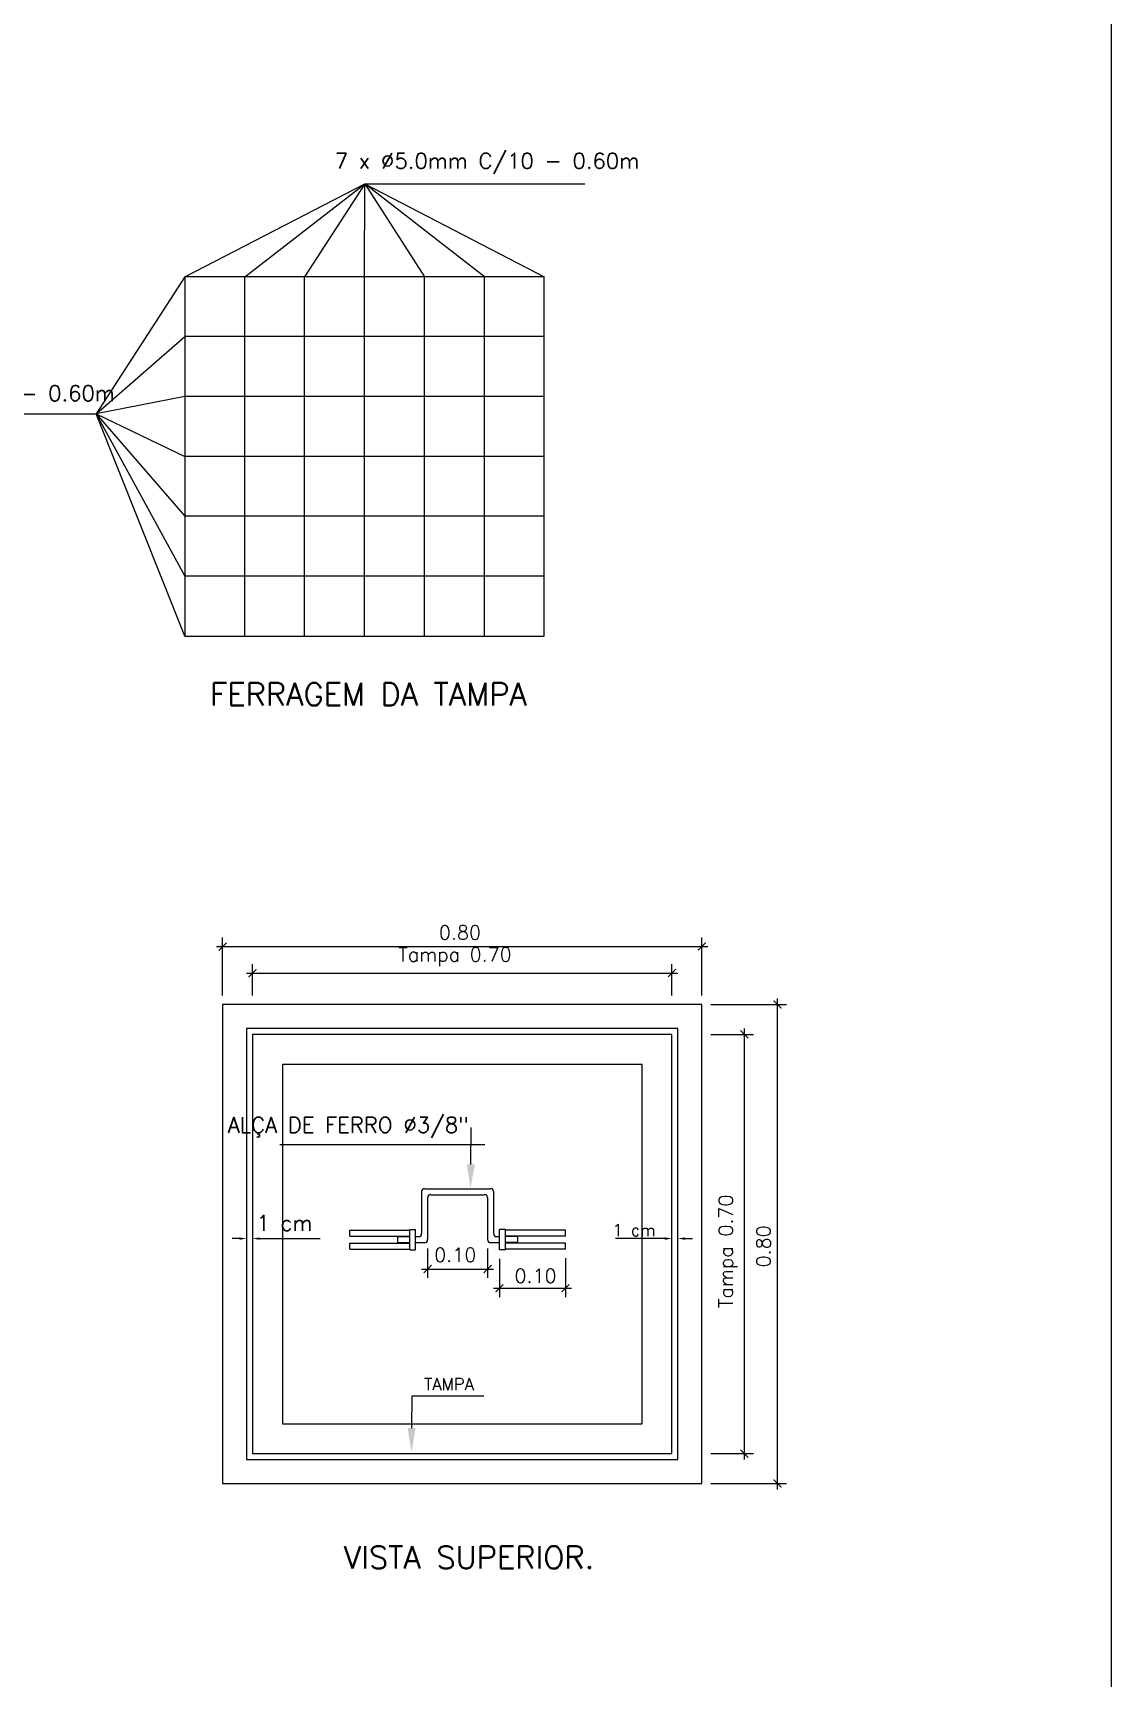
# Model space of a CAD drawing. Header units: millimetres. Extents: x 4156 to 4603, y 996 to 1078.
# Drawn here: x 4533.08 to 4543.66, y 1027.8 to 1043.95 of the extents above; entities that cross this region are included whole.
import ezdxf
from ezdxf.enums import TextEntityAlignment as Align

# ---------------------------------------------------------------- set-up
doc = ezdxf.new("R2010")
doc.units = ezdxf.units.MM
doc.header["$LTSCALE"] = 20
doc.linetypes.add('HIDDEN', pattern=[0.375, 0.25, -0.125])
for name, color, linetype in [('A-LAYOUT', 7, 'Continuous'), ('A-PEN-R', 1, 'Continuous'), ('DETALLHES_CAIXAS', 6, 'Continuous'), ('TXT_1', 2, 'Continuous')]:
    doc.layers.add(name, color=color, linetype=linetype)
doc.styles.add('ADITIVOCAD', font='ROMANS.shx')
doc.styles.add('ROMANS', font='romans__.ttf', dxfattribs={"height": 0.1})

msp = doc.modelspace()

# ---------------------------------------------------------------- linework, layer by layer
at = {"layer": 'A-LAYOUT'}
for p, q in [((4534.566, 1041.559), (4536.335, 1042.473)), ((4535.154, 1041.559), (4536.335, 1042.473)), ((4536.335, 1042.473), (4535.742, 1041.559)), ((4536.33, 1041.559), (4536.335, 1042.473)), ((4536.335, 1042.473), (4538.492, 1042.473)), ((4536.335, 1042.473), (4538.095, 1041.559)), ((4537.507, 1041.559), (4536.335, 1042.473)), ((4536.335, 1042.473), (4536.918, 1041.559)), ((4534.566, 1041.559), (4533.695, 1040.214)), ((4533.695, 1040.214), (4534.566, 1040.971)), ((4534.566, 1040.383), (4533.695, 1040.214)), ((4531.087, 1040.214), (4533.695, 1040.214)), ((4533.695, 1040.214), (4534.566, 1038.619)), ((4533.695, 1040.214), (4534.566, 1039.207)), ((4534.566, 1038.03), (4533.695, 1040.214)), ((4533.695, 1040.214), (4534.566, 1039.795)), ((4534.937, 1034.413), (4534.937, 1029.707)), ((4539.643, 1034.413), (4534.937, 1034.413)), ((4539.643, 1029.707), (4539.643, 1034.413)), ((4535.173, 1034.177), (4535.173, 1029.942)), ((4539.407, 1034.177), (4535.173, 1034.177)), ((4539.407, 1029.942), (4539.407, 1034.177)), ((4537.374, 1032.841), (4537.378, 1033.204)), ((4537.513, 1033.034), (4535.5, 1033.034)), ((4536.891, 1032.574), (4536.891, 1032.162)), ((4536.921, 1032.603), (4537.568, 1032.603)), ((4536.95, 1032.515), (4536.95, 1032.103)), ((4536.98, 1032.544), (4537.509, 1032.544)), ((4537.538, 1032.515), (4537.538, 1032.103)), ((4537.597, 1032.574), (4537.597, 1032.162)), ((4536.656, 1032.133), (4536.656, 1032.074)), ((4536.656, 1032.133), (4536.774, 1032.133)), ((4536.774, 1032.003), (4536.774, 1032.203)), ((4536.774, 1032.203), (4536.832, 1032.203)), ((4536.832, 1032.003), (4536.832, 1032.203)), ((4536.832, 1032.133), (4536.862, 1032.133)), ((4537.627, 1032.133), (4537.656, 1032.133)), ((4537.656, 1032.003), (4537.656, 1032.203)), ((4537.715, 1032.203), (4537.656, 1032.203)), ((4537.715, 1032.003), (4537.715, 1032.203)), ((4537.832, 1032.133), (4537.715, 1032.133)), ((4537.832, 1032.133), (4537.832, 1032.074)), ((4536.656, 1032.074), (4536.774, 1032.074)), ((4536.774, 1032.003), (4536.832, 1032.003)), ((4536.832, 1032.074), (4536.921, 1032.074)), ((4537.568, 1032.074), (4537.656, 1032.074)), ((4537.715, 1032.003), (4537.656, 1032.003)), ((4537.832, 1032.074), (4537.715, 1032.074)), ((4536.794, 1030.251), (4536.797, 1030.567)), ((4536.797, 1030.567), (4537.501, 1030.567)), ((4535.173, 1029.942), (4539.407, 1029.942)), ((4534.937, 1029.707), (4539.643, 1029.707))]:
    msp.add_line(p, q, dxfattribs=at)
at = {"layer": 'A-LAYOUT', "linetype": 'ByBlock'}
for p, q in [((4534.937, 1034.501), (4534.937, 1035.069)), ((4539.643, 1034.501), (4539.643, 1035.069)), ((4534.878, 1034.98), (4539.702, 1034.98)), ((4535.173, 1034.721), (4539.407, 1034.721)), ((4535.231, 1034.501), (4535.231, 1034.809)), ((4539.349, 1034.501), (4539.349, 1034.809)), ((4539.731, 1034.413), (4540.473, 1034.413)), ((4540.385, 1029.648), (4540.385, 1034.471)), ((4539.731, 1034.118), (4540.148, 1034.118)), ((4540.06, 1029.942), (4540.06, 1034.177)), ((4535.101, 1032.113), (4535.03, 1032.113)), ((4535.302, 1032.113), (4535.373, 1032.113)), ((4535.373, 1032.113), (4535.896, 1032.113)), ((4536.95, 1032.015), (4536.95, 1031.726)), ((4537.538, 1032.015), (4537.538, 1031.726)), ((4539.206, 1032.113), (4538.794, 1032.113)), ((4539.276, 1032.113), (4539.206, 1032.113)), ((4539.478, 1032.113), (4539.549, 1032.113)), ((4536.891, 1031.814), (4537.597, 1031.814)), ((4537.656, 1031.915), (4537.656, 1031.537)), ((4538.303, 1031.921), (4538.303, 1031.537)), ((4537.597, 1031.625), (4538.362, 1031.625)), ((4539.731, 1030.001), (4540.148, 1030.001)), ((4539.731, 1029.707), (4540.473, 1029.707))]:
    msp.add_line(p, q, dxfattribs=at)
at = {"layer": 'A-LAYOUT', "linetype": 'HIDDEN'}
for p, q in [((4535.525, 1033.824), (4535.525, 1030.295)), ((4539.055, 1033.824), (4535.525, 1033.824)), ((4539.055, 1030.295), (4539.055, 1033.824)), ((4536.185, 1032.138), (4536.185, 1032.197)), ((4536.185, 1032.197), (4536.774, 1032.197)), ((4536.185, 1032.138), (4536.774, 1032.138)), ((4538.303, 1032.197), (4537.715, 1032.197)), ((4538.303, 1032.138), (4537.715, 1032.138)), ((4538.303, 1032.138), (4538.303, 1032.197)), ((4536.185, 1032.009), (4536.185, 1032.068)), ((4536.185, 1032.068), (4536.774, 1032.068)), ((4536.185, 1032.009), (4536.774, 1032.009)), ((4538.303, 1032.068), (4537.715, 1032.068)), ((4538.303, 1032.009), (4537.715, 1032.009)), ((4538.303, 1032.009), (4538.303, 1032.068)), ((4535.525, 1030.295), (4539.055, 1030.295))]:
    msp.add_line(p, q, dxfattribs=at)
at = {"layer": 'A-LAYOUT', "linetype": 'ByBlock', "const_width": 0.0115}
for points in [[(4534.976, 1035.019), (4534.899, 1034.942)], [(4539.604, 1034.942), (4539.681, 1035.019)], [(4535.27, 1034.759), (4535.193, 1034.682)], [(4539.31, 1034.682), (4539.387, 1034.759)], [(4540.423, 1034.374), (4540.347, 1034.451)], [(4540.098, 1034.08), (4540.022, 1034.157)], [(4536.988, 1031.853), (4536.912, 1031.776)], [(4537.5, 1031.776), (4537.577, 1031.853)], [(4537.694, 1031.663), (4537.618, 1031.587)], [(4538.265, 1031.587), (4538.341, 1031.663)], [(4540.022, 1030.039), (4540.098, 1029.963)], [(4540.347, 1029.745), (4540.423, 1029.669)]]:
    msp.add_lwpolyline(points, dxfattribs=at)
at = {"layer": 'A-LAYOUT'}
for centre, start, end in [((4536.921, 1032.574), 90, 180), ((4536.98, 1032.515), 90, 180), ((4537.509, 1032.515), 0, 90), ((4537.568, 1032.574), 360, 90), ((4536.862, 1032.162), 270, 0), ((4537.627, 1032.162), 180, 270), ((4536.921, 1032.103), 270, 0), ((4537.568, 1032.103), 180, 270)]:
    msp.add_arc(centre, 0.0294, start, end, dxfattribs=at)
for points in [[(4537.414, 1032.841), (4537.335, 1032.842), (4537.372, 1032.606)], [(4536.833, 1030.251), (4536.754, 1030.252), (4536.791, 1030.016)]]:
    msp.add_solid(points, dxfattribs=at)
at = {"layer": 'A-LAYOUT', "linetype": 'ByBlock'}
for points in [[(4535.101, 1032.125), (4535.101, 1032.101), (4535.171, 1032.113)], [(4535.302, 1032.125), (4535.302, 1032.101), (4535.231, 1032.113)], [(4539.278, 1032.125), (4539.278, 1032.101), (4539.349, 1032.113)], [(4539.478, 1032.125), (4539.478, 1032.101), (4539.407, 1032.113)]]:
    msp.add_solid(points, dxfattribs=at)
at = {"layer": 'A-PEN-R'}
msp.add_line((4543.66, 1054.941), (4543.66, 1006.295), dxfattribs=at)
at = {"layer": 'DETALLHES_CAIXAS'}
for p, q in [((4534.566, 1041.559), (4534.566, 1038.03)), ((4538.095, 1041.559), (4534.566, 1041.559)), ((4535.154, 1038.03), (4535.154, 1041.559)), ((4535.742, 1038.03), (4535.742, 1041.559)), ((4536.33, 1038.03), (4536.33, 1041.559)), ((4536.918, 1038.03), (4536.918, 1041.559)), ((4537.507, 1038.03), (4537.507, 1041.559)), ((4538.095, 1038.03), (4538.095, 1041.559)), ((4538.095, 1040.971), (4534.566, 1040.971)), ((4538.095, 1040.383), (4534.566, 1040.383)), ((4538.095, 1039.795), (4534.566, 1039.795)), ((4538.095, 1039.207), (4534.566, 1039.207)), ((4538.095, 1038.619), (4534.566, 1038.619)), ((4534.566, 1038.03), (4538.095, 1038.03)), ((4535.231, 1034.118), (4535.231, 1030.001)), ((4539.349, 1034.118), (4535.231, 1034.118)), ((4539.349, 1030.001), (4539.349, 1034.118)), ((4535.231, 1030.001), (4539.349, 1030.001))]:
    msp.add_line(p, q, dxfattribs=at)

# ---------------------------------------------------------------- texts
at = {"layer": 'A-LAYOUT', "style": 'ROMANS'}
for s, height, p in [('7 x %%C5.0mm C/10 - 0.60m', 0.15293, (4536.04, 1042.697)), ('7 x %%C5.0mm C/10 - 0.60m', 0.15293, (4530.892, 1040.415)), ('ALÇA DE FERRO %%C3/8"', 0.15293, (4534.988, 1033.229)), ('TAMPA', 0.1176, (4536.916, 1030.684))]:
    msp.add_text(s, height=height, dxfattribs=at).set_placement(p, align=Align.MIDDLE_LEFT)
for s, p in [('0.80', (4537.061, 1035.049)), ('Tampa 0.70', (4536.661, 1034.835)), ('0.10', (4537.015, 1031.883)), ('0.10', (4537.803, 1031.678))]:
    msp.add_text(s, height=0.1376, dxfattribs=at).set_placement(p)
for s, p in [('Tampa 0.70', (4539.945, 1031.431)), ('0.80', (4540.316, 1031.83))]:
    msp.add_text(s, height=0.1376, rotation=90, dxfattribs=at).set_placement(p)
at = {"layer": 'A-LAYOUT', "linetype": 'ByBlock', "style": 'ROMANS'}
for height, p in [(0.1529, (4535.546, 1032.266)), (0.1176, (4538.976, 1032.197))]:
    msp.add_text('1 cm', height=height, dxfattribs=at).set_placement(p, align=Align.MIDDLE)
at = {"layer": 'TXT_1', "style": 'ADITIVOCAD'}
for s, p in [('FERRAGEM DA TAMPA', (4536.37, 1037.459)), ('VISTA SUPERIOR.', (4537.357, 1028.982))]:
    msp.add_text(s, height=0.22057, dxfattribs=at).set_placement(p, align=Align.MIDDLE)

doc.saveas('drawing.dxf')
